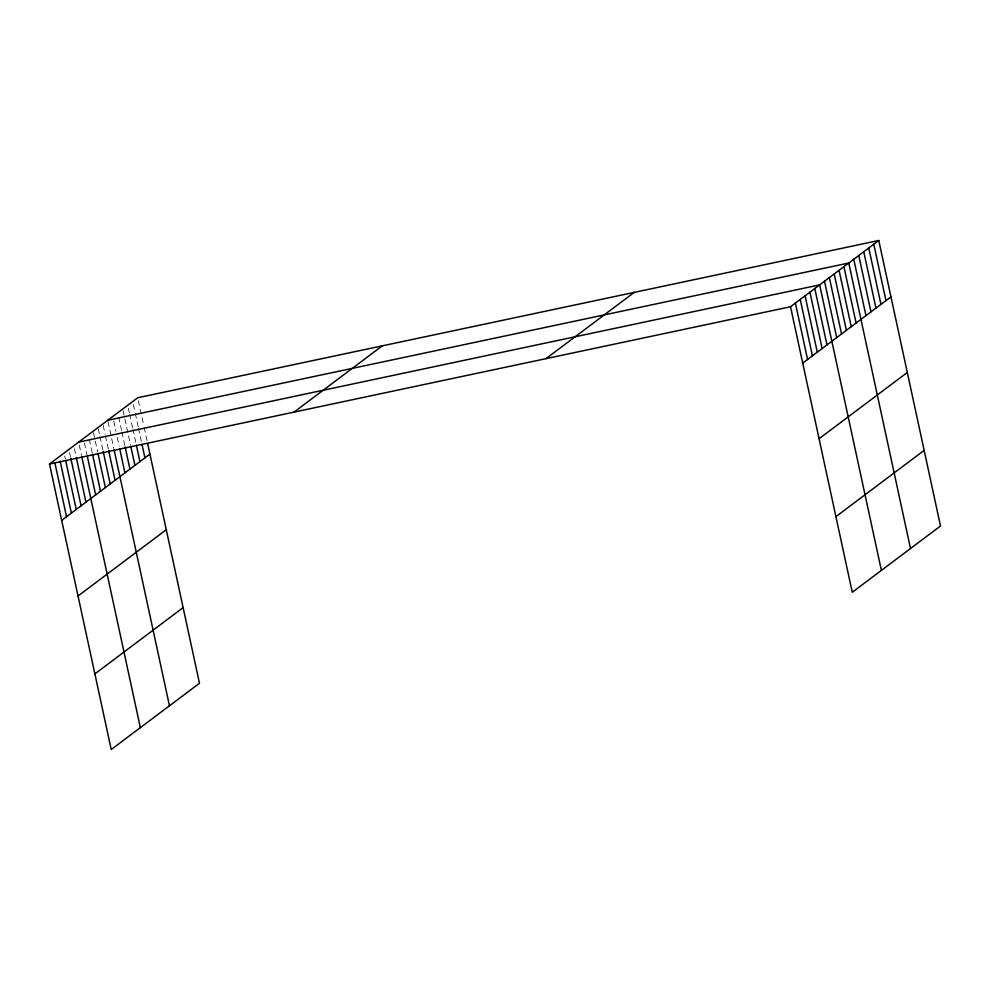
<?xml version="1.0" encoding="UTF-8"?>
<svg xmlns="http://www.w3.org/2000/svg" width="990" height="990" viewBox="0 0 990 990"><rect width="100%" height="100%" fill="white"/><g stroke="black" fill="none" stroke-linecap="round" stroke-linejoin="round"><path stroke-width="0.74" stroke-dasharray="4.95 3.71" d="M138.377 400.715L143.835 425.923M144.156 427.408L147.362 442.245M133.378 404.464L134.987 411.877M135.308 413.362L138.192 426.715M138.513 428.2L141.397 441.552M128.378 408.226L129.344 412.669M129.665 414.154L132.549 427.507M132.87 428.992L136.076 443.817M123.057 410.491L130.433 444.609M118.701 417.211L121.584 430.563M121.906 432.048L124.79 445.401M113.701 420.973L115.941 431.355M117.228 437.283L119.147 446.193M108.058 421.765L113.825 448.458M103.208 425.403L105.126 434.301M105.447 435.786L108.331 449.138M98.357 429.054L99.631 434.981M99.953 436.466L102.836 449.819M93.493 432.692L97.663 451.972M89.286 439.312L92.169 452.653M84.435 442.951L86.996 454.818M79.262 445.116L81.502 455.499M74.411 448.755L76.007 456.18M69.56 452.405L70.513 456.848M64.697 456.043L65.34 459.014"/><path stroke-width="1.49" d="M147.683 443.73L199.473 683.249L111.227 749.517L49.5 464.013L137.734 397.745L878.774 240.483L940.5 525.987L852.266 592.255L790.527 306.752L878.774 240.483M61.689 520.381L149.923 454.113M294.042 412.125L382.276 345.844M78.037 595.992L166.271 529.724M94.879 673.905L183.113 607.625M545.997 358.652L634.231 292.372M802.717 363.12L890.963 296.851M819.064 438.731L907.31 372.463M835.907 516.644L924.153 450.363M107.737 420.28L848.777 263.018L910.503 548.51M78.618 442.146L819.658 284.885L881.385 570.389M49.5 464.013L790.527 306.752M873.774 244.233L885.963 300.601M868.774 247.995L880.964 304.351M863.775 251.745L875.952 308.113M858.776 255.507L870.952 311.862M853.776 259.256L865.953 315.624M843.913 266.656L856.102 323.025M839.062 270.307L851.252 326.663M834.211 273.945L846.401 330.314M829.36 277.596L841.549 333.964M824.509 281.234L836.686 337.602M814.795 288.523L826.984 344.891M809.944 292.174L822.133 348.542M805.093 295.824L817.282 352.18M800.242 299.463L812.431 355.831M795.391 303.113L807.568 359.469M142.04 444.51L144.924 457.863M136.397 445.302L139.924 461.625M130.754 446.094L134.925 465.374M125.111 446.886L129.925 469.136M119.79 449.151L124.926 472.886M114.147 449.943L169.463 705.783M108.653 450.623L115.075 480.286M103.158 451.304L110.212 483.937M97.985 453.457L105.361 487.575M92.491 454.138L100.51 491.226M87.318 456.303L95.659 494.864M81.824 456.984L140.345 727.65M76.329 457.652L85.957 502.153M70.835 458.333L81.093 505.803M65.662 460.499L76.242 509.442M60.167 461.179L71.391 513.092M54.995 463.345L66.54 516.743"/></g></svg>
